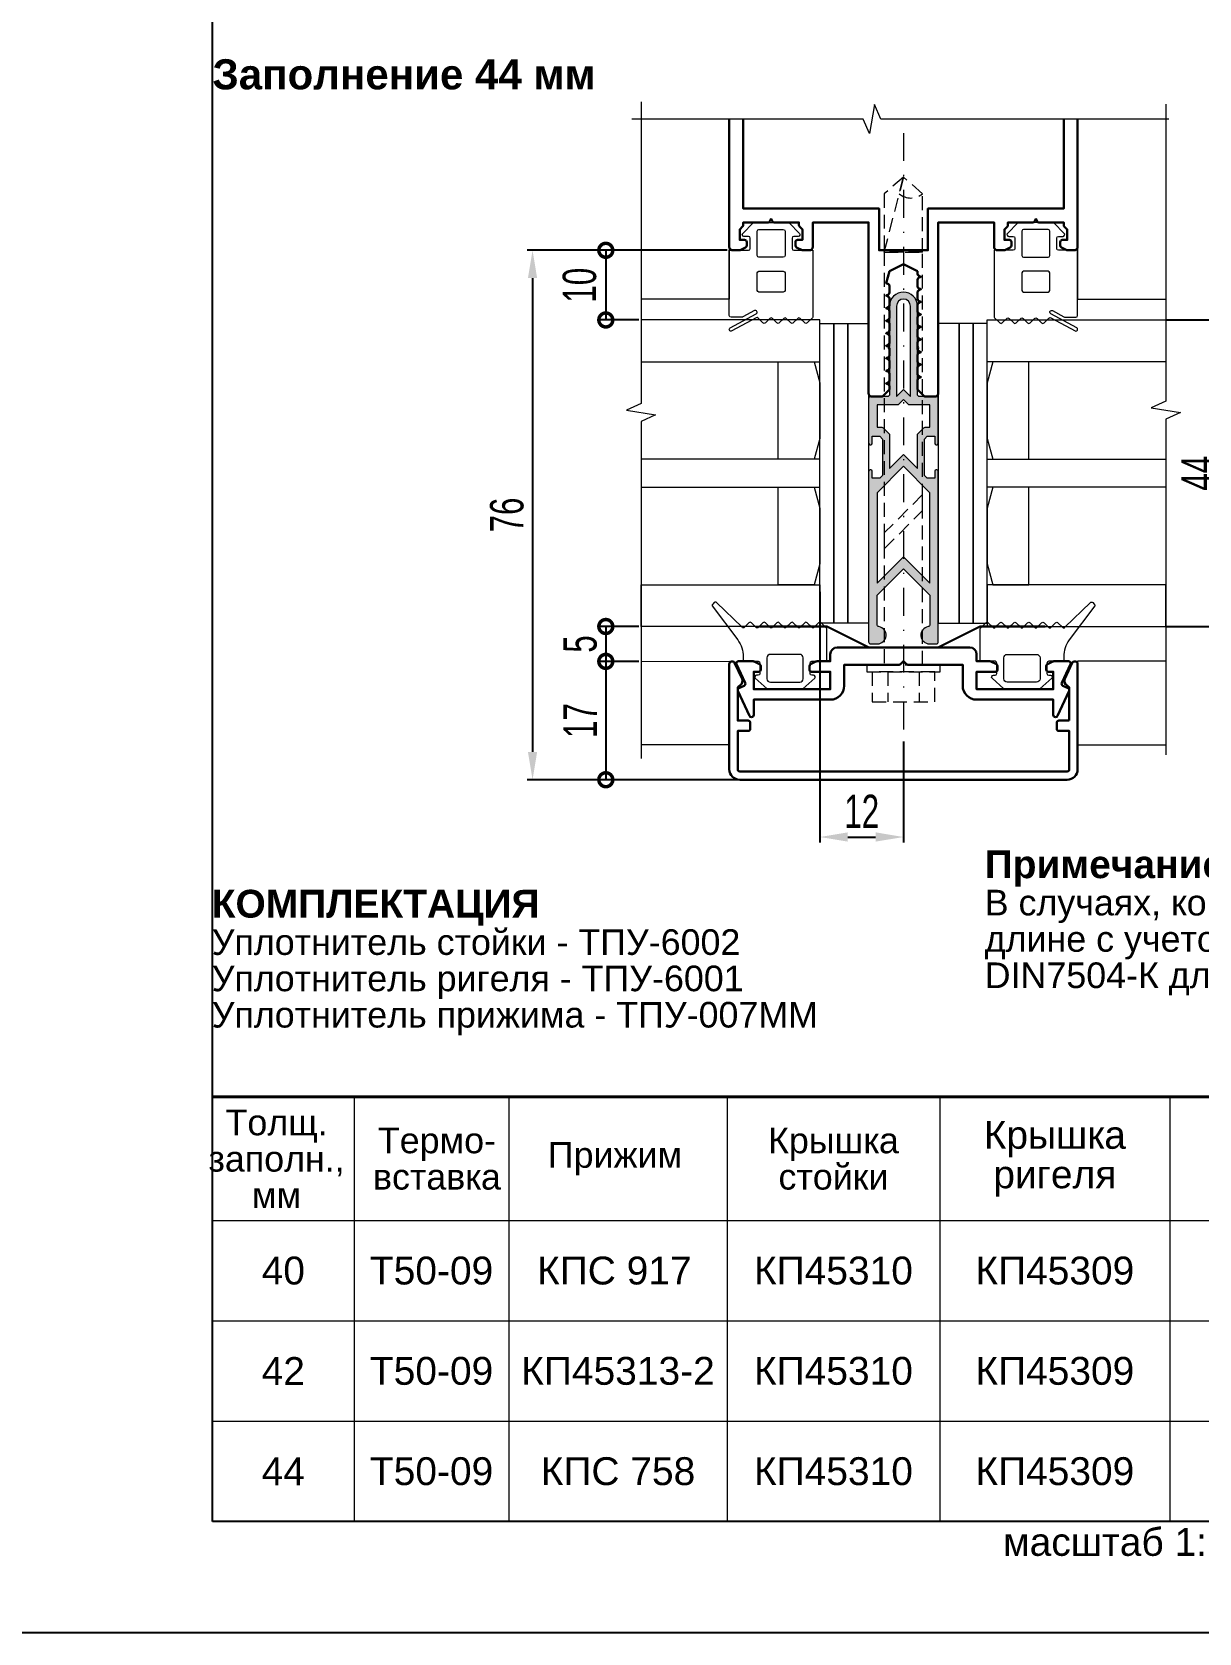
# Model space of a CAD drawing. Extents: x -37 to 8820, y -336 to 478.
# Drawn here: x 1263.8 to 1368.5, y 0 to 143.6 of the extents above; entities that cross this region are included whole.
import ezdxf

# ---------------------------------------------------------------- set-up
doc = ezdxf.new("R2010")
doc.units = 0
doc.header["$LTSCALE"] = 5
doc.linetypes.add('DASHDOT', pattern=[1, 0.5, -0.25, 0, -0.25])
doc.linetypes.add('HIDDEN', pattern=[0.375, 0.25, -0.125])
doc.layers.get('0').update_dxf_attribs({"linetype": 'CONTINUOUS', "lineweight": 30})
doc.layers.get('DEFPOINTS').update_dxf_attribs({"linetype": 'CONTINUOUS'})
for name, color, linetype, lineweight in [('1', 6, 'DASHDOT', 13), ('2', 3, 'HIDDEN', 13), ('Dimentions', 5, 'CONTINUOUS', 15), ('Glass', 5, 'CONTINUOUS', 20), ('Герлен', 7, 'CONTINUOUS', 60), ('Зигзаг', 1, 'CONTINUOUS', 15), ('Конструкции', 252, 'CONTINUOUS', 20), ('Подкладки', 1, 'CONTINUOUS', 20), ('Рамки', 1, 'CONTINUOUS', 15), ('Текстовый', 7, 'CONTINUOUS', 9), ('Уплотнители', 1, 'CONTINUOUS', 20), ('Штриховка', 1, 'CONTINUOUS', 5)]:
    doc.layers.add(name, color=color, linetype=linetype, lineweight=lineweight)
doc.layers.add('Скрытые', color=14, linetype='CONTINUOUS', plot=False)
doc.styles.add('3', font='RUSS.SHX', dxfattribs={"width": 0.7, "height": 3})
doc.styles.add('Каталожный', font='arial.ttf', dxfattribs={"height": 2.5})
doc.dimstyles.new('MX1_6', dxfattribs={"dimtxt": 3, "dimasz": 2.5, "dimexe": 0.5, "dimexo": 0, "dimgap": 0.8, "dimtad": 1, "dimlfac": 1.6, "dimdsep": 46, "dimtxsty": '3', "dimcen": 0, "dimclrd": 256, "dimclre": 256, "dimclrt": 256, "dimaunit": 1, "dimadec": 0, "dimazin": 0, "dimtfac": 1, "dimtmove": 0, "dimatfit": 1, "dimfxl": 1, "dimtvp": 1, "dimtolj": 1, "dimtzin": 0, "dimarcsym": 0})

# ---------------------------------------------------------------- blocks, each defined once
blk = doc.blocks.new('*D714')
at = {"layer": 'DEFPOINTS', "color": 0, "linetype": 'Continuous', "transparency": 16777216}
for p in [(1365.54, 117.8), (1365.54, 90.3), (1370.71, 90.3)]:
    blk.add_point(p, dxfattribs=at)
at = {"layer": 'Dimentions', "linetype": 'Continuous', "lineweight": -2, "transparency": 16777216}
for p, q in [((1365.54, 117.8), (1371.21, 117.8)), ((1370.71, 115.3), (1370.71, 92.8)), ((1365.54, 90.3), (1371.21, 90.3))]:
    blk.add_line(p, q, dxfattribs=at)
at = {"layer": 'Dimentions', "linetype": 'Continuous', "transparency": 16777216}
for points in [[(1370.3, 115.3), (1371.13, 115.3), (1370.71, 117.8)], [(1370.3, 92.8), (1371.13, 92.8), (1370.71, 90.3)]]:
    blk.add_solid(points, dxfattribs=at)
at = {"layer": 'Dimentions', "linetype": 'Continuous', "transparency": 16777216, "insert": (1368.41, 104.05), "char_height": 3, "attachment_point": 5, "rotation": 90, "style": '3'}
blk.add_mtext('\\A1;44', dxfattribs=at)
blk = doc.blocks.new('_DotSmall')
at = {"color": 0, "linetype": 'ByBlock', "const_width": 0.5}
blk.add_lwpolyline([(-0.0625, 0, 1), (0.0625, 0, 1)], format="xyb", close=True, dxfattribs=at)
blk = doc.blocks.new('*D715')
at = {"layer": 'DEFPOINTS', "color": 0, "linetype": 'Continuous', "transparency": 16777216}
for p in [(1318.26, 90.3), (1315.29, 87.17), (1318.26, 87.17)]:
    blk.add_point(p, dxfattribs=at)
at = {"layer": 'Dimentions', "linetype": 'Continuous', "lineweight": -2, "transparency": 16777216}
for p, q in [((1318.26, 90.3), (1314.79, 90.3)), ((1315.29, 90.3), (1315.29, 87.17)), ((1318.26, 87.17), (1314.79, 87.17))]:
    blk.add_line(p, q, dxfattribs=at)
at = {"layer": 'Dimentions', "linetype": 'Continuous', "lineweight": -2, "transparency": 16777216, "xscale": 2.5, "yscale": 2.5, "zscale": 2.5}
for p, rotation in [((1315.29, 90.3), 90), ((1315.29, 87.17), 270)]:
    blk.add_blockref('_DotSmall', p, dxfattribs=dict(at, rotation=rotation))
at = {"layer": 'Dimentions', "linetype": 'Continuous', "transparency": 16777216, "insert": (1312.99, 88.73), "char_height": 3, "attachment_point": 5, "rotation": 90, "style": '3'}
blk.add_mtext('\\A1;5', dxfattribs=at)
blk = doc.blocks.new('*D716')
at = {"layer": 'DEFPOINTS', "color": 0, "linetype": 'Continuous', "transparency": 16777216}
for p in [(1318.26, 87.17), (1315.29, 76.55), (1328.25, 76.55)]:
    blk.add_point(p, dxfattribs=at)
at = {"layer": 'Dimentions', "linetype": 'Continuous', "lineweight": -2, "transparency": 16777216}
for p, q in [((1318.26, 87.17), (1314.79, 87.17)), ((1315.29, 87.17), (1315.29, 76.55)), ((1328.25, 76.55), (1314.79, 76.55))]:
    blk.add_line(p, q, dxfattribs=at)
at = {"layer": 'Dimentions', "linetype": 'Continuous', "lineweight": -2, "transparency": 16777216, "xscale": 2.5, "yscale": 2.5, "zscale": 2.5}
for p, rotation in [((1315.29, 87.17), 90), ((1315.29, 76.55), 270)]:
    blk.add_blockref('_DotSmall', p, dxfattribs=dict(at, rotation=rotation))
at = {"layer": 'Dimentions', "linetype": 'Continuous', "transparency": 16777216, "insert": (1312.99, 81.86), "char_height": 3, "attachment_point": 5, "rotation": 90, "style": '3'}
blk.add_mtext('\\A1;17', dxfattribs=at)
blk = doc.blocks.new('*D717')
at = {"layer": 'DEFPOINTS', "color": 0, "linetype": 'Continuous', "transparency": 16777216}
for p in [(1326.18, 124.05), (1315.29, 117.8), (1318.26, 117.8)]:
    blk.add_point(p, dxfattribs=at)
at = {"layer": 'Dimentions', "linetype": 'Continuous', "lineweight": -2, "transparency": 16777216}
for p, q in [((1326.18, 124.05), (1314.79, 124.05)), ((1315.29, 124.05), (1315.29, 117.8)), ((1318.26, 117.8), (1314.79, 117.8))]:
    blk.add_line(p, q, dxfattribs=at)
at = {"layer": 'Dimentions', "linetype": 'Continuous', "lineweight": -2, "transparency": 16777216, "xscale": 2.5, "yscale": 2.5, "zscale": 2.5}
for p, rotation in [((1315.29, 124.05), 90), ((1315.29, 117.8), 270)]:
    blk.add_blockref('_DotSmall', p, dxfattribs=dict(at, rotation=rotation))
at = {"layer": 'Dimentions', "linetype": 'Continuous', "transparency": 16777216, "insert": (1312.94, 120.92), "char_height": 3, "attachment_point": 5, "rotation": 90, "style": '3'}
blk.add_mtext('\\A1;10', dxfattribs=at)
blk = doc.blocks.new('*D718')
at = {"layer": 'DEFPOINTS', "color": 0, "linetype": 'Continuous', "transparency": 16777216}
for p in [(1318.45, 124.05), (1308.72, 76.55), (1320.44, 76.55)]:
    blk.add_point(p, dxfattribs=at)
at = {"layer": 'Dimentions', "linetype": 'Continuous', "lineweight": -2, "transparency": 16777216}
for p, q in [((1318.45, 124.05), (1308.22, 124.05)), ((1308.72, 121.55), (1308.72, 79.05)), ((1320.44, 76.55), (1308.22, 76.55))]:
    blk.add_line(p, q, dxfattribs=at)
at = {"layer": 'Dimentions', "linetype": 'Continuous', "transparency": 16777216}
for points in [[(1308.3, 121.55), (1309.13, 121.55), (1308.72, 124.05)], [(1308.3, 79.05), (1309.13, 79.05), (1308.72, 76.55)]]:
    blk.add_solid(points, dxfattribs=at)
at = {"layer": 'Dimentions', "linetype": 'Continuous', "transparency": 16777216, "insert": (1306.42, 100.3), "char_height": 3, "attachment_point": 5, "rotation": 90, "style": '3'}
blk.add_mtext('\\A1;76', dxfattribs=at)
blk = doc.blocks.new('*D726')
at = {"layer": 'DEFPOINTS', "color": 0, "linetype": 'Continuous', "transparency": 16777216}
for p in [(1334.5, 93.42), (1342, 79.99), (1342, 71.41)]:
    blk.add_point(p, dxfattribs=at)
at = {"layer": 'Dimentions', "linetype": 'Continuous', "lineweight": -2, "transparency": 16777216}
for p, q in [((1334.5, 93.42), (1334.5, 70.91)), ((1342, 79.99), (1342, 70.91)), ((1337, 71.41), (1339.5, 71.41))]:
    blk.add_line(p, q, dxfattribs=at)
at = {"layer": 'Dimentions', "linetype": 'Continuous', "transparency": 16777216}
for points in [[(1337, 71.83), (1337, 71), (1334.5, 71.41)], [(1339.5, 71.83), (1339.5, 71), (1342, 71.41)]]:
    blk.add_solid(points, dxfattribs=at)
at = {"layer": 'Dimentions', "linetype": 'Continuous', "transparency": 16777216, "insert": (1338.25, 73.71), "char_height": 3, "attachment_point": 5, "style": '3'}
blk.add_mtext('\\A1;12', dxfattribs=at)

msp = doc.modelspace()

# ---------------------------------------------------------------- hatches: boundary and pattern name
at = {"layer": 'Штриховка'}
h = msp.add_hatch(color=256, dxfattribs=at)
edge = h.paths.add_edge_path(flags=16)
edge.add_line((1341.9958, 111.5485), (1342.6208, 110.9235))
edge.add_line((1342.6208, 110.9235), (1342.6208, 119.0485))
edge.add_arc((1341.9958, 119.0485), 0.625, 0, 180)
edge.add_line((1341.3708, 119.0485), (1341.3708, 110.9235))
edge.add_line((1341.3708, 110.9235), (1341.9958, 111.5485))
edge = h.paths.add_edge_path(flags=16)
edge.add_line((1339.6208, 110.1735), (1339.6208, 108.1735))
edge.add_line((1339.6208, 108.1735), (1340.045, 108.1735))
edge.add_arc((1340.045, 107.986), 0.1875, 45, 90, ccw=False)
edge.add_line((1340.1776, 108.1186), (1340.6909, 107.6053))
edge.add_arc((1340.5583, 107.4727), 0.1875, 0, 45, ccw=False)
edge.add_line((1340.7458, 107.4727), (1340.7458, 104.4823))
edge.add_line((1340.7458, 104.4823), (1341.9958, 105.7323))
edge.add_line((1341.9958, 105.7323), (1343.2458, 104.4823))
edge.add_line((1343.2458, 104.4823), (1343.2458, 107.4727))
edge.add_arc((1343.4333, 107.4727), 0.1875, 135, 180, ccw=False)
edge.add_line((1343.3007, 107.6053), (1343.8141, 108.1186))
edge.add_arc((1343.9466, 107.986), 0.1875, 90, 135, ccw=False)
edge.add_line((1343.9466, 108.1735), (1344.3708, 108.1735))
edge.add_line((1344.3708, 108.1735), (1344.3708, 110.1735))
edge.add_line((1344.3708, 110.1735), (1342.4869, 110.1735))
edge.add_line((1342.4869, 110.1735), (1341.9958, 110.6646))
edge.add_line((1341.9958, 110.6646), (1341.5047, 110.1735))
edge.add_line((1341.5047, 110.1735), (1339.6208, 110.1735))
edge = h.paths.add_edge_path()
edge.add_arc((1338.9958, 106.736), 0.125, 180, 270)
edge.add_line((1338.9958, 106.611), (1339.0583, 106.611))
edge.add_arc((1339.0583, 106.736), 0.125, 270, 360)
edge.add_line((1339.1833, 106.736), (1339.1833, 107.361))
edge.add_line((1339.1833, 107.361), (1339.8745, 107.361))
edge.add_line((1339.8745, 107.361), (1340.1208, 107.1147))
edge.add_line((1340.1208, 107.1147), (1340.1208, 103.8573))
edge.add_line((1340.1208, 103.8573), (1339.8745, 103.611))
edge.add_line((1339.8745, 103.611), (1339.1833, 103.611))
edge.add_line((1339.1833, 103.611), (1339.1833, 104.236))
edge.add_arc((1339.0583, 104.236), 0.125, 360, 450)
edge.add_line((1339.0583, 104.361), (1338.9958, 104.361))
edge.add_arc((1338.9958, 104.236), 0.125, 90, 180)
edge.add_line((1338.8708, 104.236), (1338.8708, 88.9235))
edge.add_arc((1339.0583, 88.9235), 0.1875, 180, 270)
edge.add_line((1339.0583, 88.736), (1339.6521, 88.736))
edge.add_arc((1339.6521, 89.5173), 0.7812, 270, 440.718201)
edge.add_arc((1339.8083, 90.4733), 0.1875, 180, 260.718201, ccw=False)
edge.add_line((1339.6208, 90.4733), (1339.6208, 93.111))
edge.add_line((1339.6208, 93.111), (1341.9958, 95.486))
edge.add_line((1341.9958, 95.486), (1344.3708, 93.111))
edge.add_line((1344.3708, 93.111), (1344.3708, 90.4733))
edge.add_arc((1344.1833, 90.4733), 0.1875, -80.718201, 0, ccw=False)
edge.add_arc((1344.3396, 89.5173), 0.7812, 99.281799, 270)
edge.add_line((1344.3396, 88.736), (1344.9333, 88.736))
edge.add_arc((1344.9333, 88.9235), 0.1875, 270, 360)
edge.add_line((1345.1208, 88.9235), (1345.1208, 104.236))
edge.add_arc((1344.9958, 104.236), 0.125, 360, 450)
edge.add_line((1344.9958, 104.361), (1344.9333, 104.361))
edge.add_arc((1344.9333, 104.236), 0.125, 90, 180)
edge.add_line((1344.8083, 104.236), (1344.8083, 103.611))
edge.add_line((1344.8083, 103.611), (1344.1171, 103.611))
edge.add_line((1344.1171, 103.611), (1343.8708, 103.8573))
edge.add_line((1343.8708, 103.8573), (1343.8708, 107.1147))
edge.add_line((1343.8708, 107.1147), (1344.1171, 107.361))
edge.add_line((1344.1171, 107.361), (1344.8083, 107.361))
edge.add_line((1344.8083, 107.361), (1344.8083, 106.736))
edge.add_arc((1344.9333, 106.736), 0.125, 180, 270)
edge.add_line((1344.9333, 106.611), (1344.9958, 106.611))
edge.add_arc((1344.9958, 106.736), 0.125, 270, 360)
edge.add_line((1345.1208, 106.736), (1345.1208, 110.736))
edge.add_arc((1344.9333, 110.736), 0.1875, 360, 450)
edge.add_line((1344.9333, 110.9235), (1343.4333, 110.9235))
edge.add_arc((1343.4333, 111.111), 0.1875, 180, 270, ccw=False)
edge.add_line((1343.2458, 111.111), (1343.2458, 115.1735))
edge.add_arc((1343.2458, 115.2985), 0.125, 270, 450)
edge.add_line((1343.2458, 115.4235), (1343.2458, 119.0485))
edge.add_arc((1341.9958, 119.0485), 1.25, 0, 180)
edge.add_line((1340.7458, 119.0485), (1340.7458, 115.4235))
edge.add_arc((1340.7458, 115.2985), 0.125, 90, 270)
edge.add_line((1340.7458, 115.1735), (1340.7458, 111.111))
edge.add_arc((1340.5583, 111.111), 0.1875, -90, 0, ccw=False)
edge.add_line((1340.5583, 110.9235), (1339.0583, 110.9235))
edge.add_arc((1339.0583, 110.736), 0.1875, 90, 180)
edge.add_line((1338.8708, 110.736), (1338.8708, 106.736))
h.paths.add_polyline_path([(1339.6208, 94.1717), (1341.9958, 96.5467), (1344.3708, 94.1717), (1344.3708, 102.2967), (1341.9958, 104.6717), (1339.6208, 102.2967)], flags=16)

# ---------------------------------------------------------------- linework, layer by layer
msp.add_lwpolyline([(1326.3708, 135.8124), (1326.3708, 124.361, 0.41421356), (1326.6833, 124.0485), (1327.2641, 124.0485, 0.11643382), (1327.3479, 124.0683), (1327.8297, 124.3092, 0.28407904), (1327.9333, 124.4769), (1327.9333, 124.7985, 0.41421356), (1327.7458, 124.986), (1327.3083, 124.986), (1327.3083, 125.9235), (1327.5659, 126.1811, 0.19891237), (1327.6208, 126.3137), (1327.6208, 126.5485), (1329.8487, 126.5485, 0.28407904), (1330.0164, 126.6522), (1330.1208, 126.861), (1330.2252, 126.6522, 0.28407904), (1330.3929, 126.5485), (1332.6208, 126.5485), (1332.6208, 126.3137, 0.19891237), (1332.6757, 126.1811), (1332.9333, 125.9235), (1332.9333, 124.986), (1332.4958, 124.986, 0.41421356), (1332.3083, 124.7985), (1332.3083, 124.4769, 0.28407904), (1332.412, 124.3092), (1332.8937, 124.0683, 0.11643382), (1332.9776, 124.0485), (1333.5583, 124.0485, 0.41421356), (1333.8708, 124.361), (1333.8708, 126.5485), (1338.8708, 126.5485), (1338.8708, 111.236, 0.41421356), (1339.1833, 110.9235), (1340.0431, 110.9235, 0.19891237), (1340.1757, 110.9784), (1340.6909, 111.4936, 0.19891237), (1340.7458, 111.6262), (1340.7458, 111.8389, 0.28407904), (1340.6422, 112.0066), (1340.4333, 112.111), (1340.6422, 112.2155, 0.28407904), (1340.7458, 112.3832), (1340.7458, 112.9639, 0.28407904), (1340.6422, 113.1316), (1340.4333, 113.236), (1340.6422, 113.3405, 0.28407904), (1340.7458, 113.5082), (1340.7458, 114.0889, 0.28407904), (1340.6422, 114.2566), (1340.4333, 114.361), (1340.6422, 114.4655, 0.28407904), (1340.7458, 114.6332), (1340.7458, 115.2139, 0.28407904), (1340.6422, 115.3816), (1340.4333, 115.486), (1340.6422, 115.5905, 0.28407904), (1340.7458, 115.7582), (1340.7458, 116.3389, 0.28407904), (1340.6422, 116.5066), (1340.4333, 116.611), (1340.6422, 116.7155, 0.28407904), (1340.7458, 116.8832), (1340.7458, 117.4639, 0.28407904), (1340.6422, 117.6316), (1340.4333, 117.736), (1340.6422, 117.8405, 0.28407904), (1340.7458, 118.0082), (1340.7458, 118.5889, 0.28407904), (1340.6422, 118.7566), (1340.4333, 118.861), (1340.6422, 118.9655, 0.28407904), (1340.7458, 119.1332), (1340.7458, 119.7139, 0.28407904), (1340.6422, 119.8816), (1340.4333, 119.986), (1340.6422, 120.0905, 0.28407904), (1340.7458, 120.2582), (1340.7458, 120.8389, 0.28407904), (1340.6422, 121.0066), (1340.4333, 121.111), (1340.7458, 122.1735), (1341.9958, 122.7985), (1343.2458, 122.1735), (1343.2458, 121.9457, 0.28407904), (1343.3495, 121.778), (1343.5583, 121.6735), (1343.3495, 121.5691, 0.28407904), (1343.2458, 121.4014), (1343.2458, 120.8207, 0.28407904), (1343.3495, 120.653), (1343.5583, 120.5485), (1343.3495, 120.4441, 0.28407904), (1343.2458, 120.2764), (1343.2458, 119.6957, 0.28407904), (1343.3495, 119.528), (1343.5583, 119.4235), (1343.3495, 119.3191, 0.28407904), (1343.2458, 119.1514), (1343.2458, 118.5707, 0.28407904), (1343.3495, 118.403), (1343.5583, 118.2985), (1343.3495, 118.1941, 0.28407904), (1343.2458, 118.0264), (1343.2458, 117.4457, 0.28407904), (1343.3495, 117.278), (1343.5583, 117.1735), (1343.3495, 117.0691, 0.28407904), (1343.2458, 116.9014), (1343.2458, 116.3207, 0.28407904), (1343.3495, 116.153), (1343.5583, 116.0485), (1343.3495, 115.9441, 0.28407904), (1343.2458, 115.7764), (1343.2458, 115.1957, 0.28407904), (1343.3495, 115.028), (1343.5583, 114.9235), (1343.3495, 114.8191, 0.28407904), (1343.2458, 114.6514), (1343.2458, 114.0707, 0.28407904), (1343.3495, 113.903), (1343.5583, 113.7985), (1343.3495, 113.6941, 0.28407904), (1343.2458, 113.5264), (1343.2458, 112.9457, 0.28407904), (1343.3495, 112.778), (1343.5583, 112.6735), (1343.3495, 112.5691, 0.28407904), (1343.2458, 112.4014), (1343.2458, 111.6262, 0.19891237), (1343.3007, 111.4936), (1343.8159, 110.9784, 0.19891237), (1343.9485, 110.9235), (1344.8083, 110.9235, 0.41421356), (1345.1208, 111.236), (1345.1208, 126.5485), (1350.1208, 126.5485), (1350.1208, 124.361, 0.41421356), (1350.4333, 124.0485), (1351.0141, 124.0485, 0.11643382), (1351.0979, 124.0683), (1351.5797, 124.3092, 0.28407904), (1351.6833, 124.4769), (1351.6833, 124.7985, 0.41421356), (1351.4958, 124.986), (1351.0583, 124.986), (1351.0583, 125.9235), (1351.3159, 126.1811, 0.19891237), (1351.3708, 126.3137), (1351.3708, 126.5485), (1353.5987, 126.5485, 0.28407904), (1353.7664, 126.6522), (1353.8708, 126.861), (1353.9752, 126.6522, 0.28407904), (1354.1429, 126.5485), (1356.3708, 126.5485), (1356.3708, 126.3137, 0.19891237), (1356.4257, 126.1811), (1356.6833, 125.9235), (1356.6833, 124.986), (1356.2458, 124.986, 0.41421356), (1356.0583, 124.7985), (1356.0583, 124.4769, 0.28407904), (1356.162, 124.3092), (1356.6437, 124.0683, 0.11643382), (1356.7276, 124.0485), (1357.3083, 124.0485, 0.41421356), (1357.6208, 124.361), (1357.6208, 135.8124)], format="xyb")
msp.add_lwpolyline([(1327.6208, 135.8124), (1327.6208, 127.7985), (1339.8083, 127.7985), (1339.8083, 124.0485), (1344.1833, 124.0485), (1344.1833, 127.7985), (1356.3708, 127.7985), (1356.3708, 135.8124)])
for points in [[(1327.1384, 84.5196, -0.41421356), (1327.2291, 84.7688), (1327.7009, 84.9888, 0.41421356), (1327.7916, 85.2379), (1327.0134, 86.9068, -0.54861879), (1327.1833, 87.1735), (1328.5141, 87.1735, -0.11643382), (1328.5979, 87.1537), (1329.0797, 86.9129, -0.28407904), (1329.1833, 86.7451), (1329.1833, 86.4235, -0.41421356), (1328.9958, 86.236), (1328.5583, 86.236), (1328.5583, 84.6735), (1335.4333, 84.6735), (1335.4333, 86.236), (1333.7458, 86.236, -0.41421356), (1333.5583, 86.4235), (1333.5583, 86.7451, -0.28407904), (1333.662, 86.9129), (1334.1437, 87.1537, -0.11643382), (1334.2276, 87.1735), (1335.4333, 87.1735), (1335.4333, 87.7985, -0.41421356), (1336.0583, 88.4235), (1347.9333, 88.4235, -0.41421356), (1348.5583, 87.7985), (1348.5583, 87.1735), (1349.7641, 87.1735, -0.11643382), (1349.8479, 87.1537), (1350.3297, 86.9129, -0.28407904), (1350.4333, 86.7451), (1350.4333, 86.4235, -0.41421356), (1350.2458, 86.236), (1348.5583, 86.236), (1348.5583, 84.6735), (1355.4333, 84.6735), (1355.4333, 86.236), (1354.9958, 86.236, -0.41421356), (1354.8083, 86.4235), (1354.8083, 86.7451, -0.28407904), (1354.912, 86.9129), (1355.3937, 87.1537, -0.11643382), (1355.4776, 87.1735), (1356.8083, 87.1735, -0.54861879), (1356.9782, 86.9068), (1356.2001, 85.2379, 0.41421356), (1356.2907, 84.9888), (1356.7626, 84.7688, -0.41421356), (1356.8532, 84.5196), (1355.8097, 82.2818, -0.29147342), (1355.6398, 82.1735), (1355.6208, 82.1735, -0.41421356), (1355.4333, 82.361), (1355.4333, 83.736), (1348.5583, 83.736, -0.41421356), (1347.3083, 84.986), (1347.3083, 86.861), (1342.386, 86.861, -0.19891237), (1342.2534, 86.9159), (1341.9958, 87.1735), (1341.7382, 86.9159, -0.19891237), (1341.6056, 86.861), (1336.6833, 86.861), (1336.6833, 84.986, -0.41421356), (1335.4333, 83.736), (1328.5583, 83.736), (1328.5583, 82.361, -0.41421356), (1328.3708, 82.1735), (1328.3518, 82.1735, -0.29147342), (1328.1819, 82.2818)], [(1356.8708, 81.861), (1356.8708, 84.6868, 0.27973928), (1356.6689, 85.0195, -0.40155944), (1356.4743, 85.5925), (1357.1442, 87.0292, -0.80258485), (1357.6208, 86.9235), (1357.6208, 77.486, -0.41421356), (1356.6833, 76.5485), (1327.3083, 76.5485, -0.41421356), (1326.3708, 77.486), (1326.3708, 86.9235, -0.80258485), (1326.8474, 87.0292), (1327.5173, 85.5925, -0.40155944), (1327.3227, 85.0195, 0.27973928), (1327.1208, 84.6868), (1327.1208, 81.861), (1328.0583, 81.861, -0.41421356), (1328.2458, 81.6735), (1328.2458, 81.111, -0.41421356), (1328.0583, 80.9235), (1327.1208, 80.9235), (1327.1208, 77.486, 0.41421356), (1327.3083, 77.2985), (1356.6833, 77.2985, 0.41421356), (1356.8708, 77.486), (1356.8708, 80.9235), (1355.9333, 80.9235, -0.41421356), (1355.7458, 81.111), (1355.7458, 81.6735, -0.41421356), (1355.9333, 81.861)]]:
    msp.add_lwpolyline(points, format="xyb", close=True)
at = {"layer": '1'}
msp.add_line((1341.9958, 134.5624), (1341.9958, 77.7985), dxfattribs=at)
at = {"layer": '2'}
for p, q in [((1340.5896, 86.236), (1340.5896, 83.5485)), ((1343.4021, 86.236), (1343.4021, 83.5485))]:
    msp.add_line(p, q, dxfattribs=at)
msp.add_lwpolyline([(1343.7106, 123.8949), (1343.7106, 129.1199), (1341.9938, 130.6127), (1340.2771, 129.1199), (1340.2771, 123.8949), (1343.7106, 123.8949)], dxfattribs=at)
msp.add_lwpolyline([(1340.2771, 123.8949), (1341.9938, 130.6127), (1341.6123, 129.1199, 0.36330791), (1343.7106, 129.1199)], format="xyb", dxfattribs=at)
for points in [[(1343.7146, 86.861), (1343.7106, 123.8949), (1341.9958, 123.8949), (1340.2771, 123.8949), (1340.2771, 86.861)], [(1340.2771, 97.2689), (1343.7146, 100.7064), (1343.7146, 102.1387), (1340.2771, 98.7012)], [(1345.2771, 86.236), (1345.2771, 86.861), (1338.7146, 86.861), (1338.7146, 86.236)], [(1344.8083, 86.236), (1339.1833, 86.236), (1339.1833, 83.5485), (1344.8083, 83.5485)]]:
    msp.add_lwpolyline(points, close=True, dxfattribs=at)
at = {"layer": 'Glass'}
for points in [[(1318.4507, 114.0485), (1334.4958, 114.0485), (1334.4958, 117.7985), (1318.4507, 117.7985)], [(1365.5409, 114.0485), (1349.4958, 114.0485), (1349.4958, 117.7985), (1365.5409, 117.7985)], [(1333.9934, 105.2985), (1330.7458, 105.2985), (1330.7458, 114.0485), (1333.9934, 114.0485), (1334.4958, 112.1735), (1334.4958, 107.1735)], [(1349.9982, 105.2985), (1353.2458, 105.2985), (1353.2458, 114.0485), (1349.9982, 114.0485), (1349.4958, 112.1735), (1349.4958, 107.1735)], [(1318.4507, 102.7985), (1334.4958, 102.7985), (1334.4958, 105.2985), (1318.4507, 105.2985)], [(1365.5409, 102.7985), (1349.4958, 102.7985), (1349.4958, 105.2985), (1365.5409, 105.2985)], [(1333.9934, 94.0485), (1330.7458, 94.0485), (1330.7458, 102.7985), (1333.9934, 102.7985), (1334.4958, 100.9235), (1334.4958, 95.9235)], [(1349.9982, 94.0485), (1353.2458, 94.0485), (1353.2458, 102.7985), (1349.9982, 102.7985), (1349.4958, 100.9235), (1349.4958, 95.9235)], [(1318.4507, 94.0485), (1334.4958, 94.0485), (1334.4958, 90.2985), (1318.4507, 90.2985)], [(1365.5409, 94.0485), (1349.4958, 94.0485), (1349.4958, 90.2985), (1365.5409, 90.2985)]]:
    msp.add_lwpolyline(points, close=True, dxfattribs=at)
at = {"layer": 'Герлен', "lineweight": 40}
msp.add_line((1280, 48.0868), (1445, 48.0868), dxfattribs=at)
at = {"layer": 'Герлен', "ltscale": 2, "const_width": 0.1875}
msp.add_lwpolyline([(1354.7372, 90.2985), (1348.8708, 90.2985), (1345.1208, 88.4235), (1338.8708, 88.4235), (1335.1208, 90.2985), (1329.0583, 90.2985)], dxfattribs=at)
at = {"layer": 'Зигзаг'}
for points in [[(1318.4507, 137.3728), (1318.4507, 110.296), (1317.1328, 109.7152), (1319.7455, 109.2795), (1318.4507, 108.697), (1318.4507, 78.4598)], [(1365.8091, 135.8124), (1339.9714, 135.8124), (1339.3905, 137.1303), (1338.9549, 134.5176), (1338.3724, 135.8124), (1317.6168, 135.8124)], [(1365.5409, 137.1657), (1365.5409, 110.5031), (1364.223, 109.9222), (1366.8357, 109.4866), (1365.5409, 108.9041), (1365.5409, 78.7763)]]:
    msp.add_lwpolyline(points, dxfattribs=at)
at = {"layer": 'Конструкции'}
for points in [[(1326.3708, 135.8124), (1326.3708, 119.6735), (1318.4507, 119.6707)], [(1357.6208, 135.8124), (1357.6208, 119.6735), (1365.5409, 119.6735)], [(1318.4507, 87.1707), (1326.3708, 87.1735), (1326.3708, 79.6735), (1318.4507, 79.6707)], [(1365.5409, 87.1735), (1357.6208, 87.1735), (1357.6208, 79.6735), (1365.5409, 79.6735)]]:
    msp.add_lwpolyline(points, dxfattribs=at)
at = {"layer": 'Подкладки'}
for points in [[(1334.4958, 117.486), (1335.7458, 117.486), (1335.7458, 90.611), (1334.4958, 90.611)], [(1335.7458, 117.486), (1336.9958, 117.486), (1336.9958, 90.611), (1335.7458, 90.611)], [(1336.9958, 117.486), (1338.8708, 117.486), (1338.8708, 90.611), (1336.9958, 90.611)], [(1346.9958, 117.486), (1345.1208, 117.486), (1345.1208, 90.611), (1346.9958, 90.611)], [(1348.2458, 117.486), (1346.9958, 117.486), (1346.9958, 90.611), (1348.2458, 90.611)], [(1349.4958, 117.486), (1348.2458, 117.486), (1348.2458, 90.611), (1349.4958, 90.611)]]:
    msp.add_lwpolyline(points, close=True, dxfattribs=at)
at = {"layer": 'Рамки'}
for p, q in [((1292.7124, 48.0868), (1292.7124, 10)), ((1306.604, 48.0868), (1306.604, 10)), ((1326.1643, 48.0868), (1326.1643, 10)), ((1345.2614, 48.0868), (1345.2614, 10)), ((1365.8864, 48.0868), (1365.8864, 10)), ((1280, 37), (1445, 37)), ((1280, 28), (1445, 28)), ((1280, 19), (1445, 19)), ((1280, 10), (1445, 10))]:
    msp.add_line(p, q, dxfattribs=at)
at = {"layer": 'Скрытые', "linetype": 'Continuous'}
for points in [[(1260, 297), (1470, 297), (1470, 0), (1260, 0)], [(1280, 10), (1280, 287), (1445, 287), (1445, 10)]]:
    msp.add_lwpolyline(points, close=True, dxfattribs=at)
at = {"layer": 'Уплотнители'}
for points in [[(1328.6401, 118.6344), (1327.595, 118.0674, -0.12491271), (1327.5205, 118.0485), (1326.5271, 118.0485, -0.41421356), (1326.3708, 118.2048), (1326.3708, 124.0485), (1328.0896, 124.0485, 0.41421356), (1328.2458, 124.2048), (1328.2458, 125.1423, 0.41421356), (1328.0896, 125.2985), (1327.6833, 125.2985, -0.66858666), (1327.573, 125.5654), (1328.5126, 126.5029, -0.19861919), (1328.6229, 126.5485), (1331.6187, 126.5485, -0.19861919), (1331.7291, 126.5029), (1332.6687, 125.5654, -0.66858666), (1332.5583, 125.2985), (1332.1521, 125.2985, 0.41421356), (1331.9958, 125.1423), (1331.9958, 124.2048, 0.41421356), (1332.1521, 124.0485), (1333.8708, 124.0485), (1333.8708, 118.1132, -0.19891237), (1333.825, 118.0028), (1333.3563, 117.534, -0.41421356), (1333.1353, 117.534), (1332.7313, 117.938, 0.41421356), (1332.5103, 117.938), (1332.1063, 117.534, -0.41421356), (1331.8853, 117.534), (1331.4813, 117.938, 0.41421356), (1331.2603, 117.938), (1330.8563, 117.534, -0.41421356), (1330.6353, 117.534), (1330.2313, 117.938, 0.41421356), (1330.0103, 117.938), (1329.6063, 117.534, -0.41421356), (1329.3853, 117.534), (1328.9533, 117.9661, 0.33207606), (1328.7683, 117.9929), (1326.6016, 116.8174, -1), (1326.4526, 117.0921), (1328.7891, 118.3597, 1)], [(1355.3516, 118.6344), (1356.3966, 118.0674, 0.12491271), (1356.4711, 118.0485), (1357.4646, 118.0485, 0.41421356), (1357.6208, 118.2048), (1357.6208, 124.0485), (1355.9021, 124.0485, -0.41421356), (1355.7458, 124.2048), (1355.7458, 125.1423, -0.41421356), (1355.9021, 125.2985), (1356.3083, 125.2985, 0.66858666), (1356.4187, 125.5654), (1355.4791, 126.5029, 0.19861919), (1355.3687, 126.5485), (1352.3729, 126.5485, 0.19861919), (1352.2626, 126.5029), (1351.323, 125.5654, 0.66858666), (1351.4333, 125.2985), (1351.8396, 125.2985, -0.41421356), (1351.9958, 125.1423), (1351.9958, 124.2048, -0.41421356), (1351.8396, 124.0485), (1350.1208, 124.0485), (1350.1208, 118.1132, 0.19891237), (1350.1666, 118.0028), (1350.6353, 117.534, 0.41421356), (1350.8563, 117.534), (1351.2603, 117.938, -0.41421356), (1351.4813, 117.938), (1351.8853, 117.534, 0.41421356), (1352.1063, 117.534), (1352.5103, 117.938, -0.41421356), (1352.7313, 117.938), (1353.1353, 117.534, 0.41421356), (1353.3563, 117.534), (1353.7603, 117.938, -0.41421356), (1353.9813, 117.938), (1354.3853, 117.534, 0.41421356), (1354.6063, 117.534), (1355.0383, 117.9661, -0.33207606), (1355.2233, 117.9929), (1357.3901, 116.8174, 1), (1357.5391, 117.0921), (1355.2026, 118.3597, -1)], [(1329.0271, 125.9235), (1331.2146, 125.9235, -0.41421356), (1331.3708, 125.7673), (1331.3708, 123.5798, -0.41421356), (1331.2146, 123.4235), (1329.0271, 123.4235, -0.41421356), (1328.8708, 123.5798), (1328.8708, 125.7673, -0.41421356)], [(1354.9646, 125.9235), (1352.7771, 125.9235, 0.41421356), (1352.6208, 125.7673), (1352.6208, 123.5798, 0.41421356), (1352.7771, 123.4235), (1354.9646, 123.4235, 0.41421356), (1355.1208, 123.5798), (1355.1208, 125.7673, 0.41421356)], [(1329.0271, 122.1735), (1331.2146, 122.1735, -0.41421356), (1331.3708, 122.0173), (1331.3708, 120.4548, -0.41421356), (1331.2146, 120.2985), (1329.0271, 120.2985, -0.41421356), (1328.8708, 120.4548), (1328.8708, 122.0173, -0.41421356)], [(1354.9646, 122.1735), (1352.7771, 122.1735, 0.41421356), (1352.6208, 122.0173), (1352.6208, 120.4548, 0.41421356), (1352.7771, 120.2985), (1354.9646, 120.2985, 0.41421356), (1355.1208, 120.4548), (1355.1208, 122.0173, 0.41421356)], [(1338.8708, 106.736, 0.41421356), (1338.9958, 106.611), (1339.0583, 106.611, 0.41421356), (1339.1833, 106.736), (1339.1833, 107.361), (1339.8745, 107.361), (1340.1208, 107.1147), (1340.1208, 103.8573), (1339.8745, 103.611), (1339.1833, 103.611), (1339.1833, 104.236, 0.41421356), (1339.0583, 104.361), (1338.9958, 104.361, 0.41421356), (1338.8708, 104.236), (1338.8708, 88.9235, 0.41421356), (1339.0583, 88.736), (1339.6521, 88.736, 0.92211283), (1339.7781, 90.2883, -0.36752318), (1339.6208, 90.4733), (1339.6208, 93.111), (1341.9958, 95.486), (1344.3708, 93.111), (1344.3708, 90.4733, -0.36752318), (1344.2136, 90.2883, 0.92211283), (1344.3396, 88.736), (1344.9333, 88.736, 0.41421356), (1345.1208, 88.9235), (1345.1208, 104.236, 0.41421356), (1344.9958, 104.361), (1344.9333, 104.361, 0.41421356), (1344.8083, 104.236), (1344.8083, 103.611), (1344.1171, 103.611), (1343.8708, 103.8573), (1343.8708, 107.1147), (1344.1171, 107.361), (1344.8083, 107.361), (1344.8083, 106.736, 0.41421356), (1344.9333, 106.611), (1344.9958, 106.611, 0.41421356), (1345.1208, 106.736), (1345.1208, 110.736, 0.41421356), (1344.9333, 110.9235), (1343.4333, 110.9235, -0.41421356), (1343.2458, 111.111), (1343.2458, 115.1735, 1), (1343.2458, 115.4235), (1343.2458, 119.0485, 1), (1340.7458, 119.0485), (1340.7458, 115.4235, 1), (1340.7458, 115.1735), (1340.7458, 111.111, -0.41421356), (1340.5583, 110.9235), (1339.0583, 110.9235, 0.41421356), (1338.8708, 110.736)], [(1341.9958, 111.5485), (1342.6208, 110.9235), (1342.6208, 119.0485, 1), (1341.3708, 119.0485), (1341.3708, 110.9235), (1341.9958, 111.5485)], [(1339.6208, 110.1735), (1339.6208, 108.1735), (1340.045, 108.1735, -0.19891237), (1340.1776, 108.1186), (1340.6909, 107.6053, -0.19891237), (1340.7458, 107.4727), (1340.7458, 104.4823), (1341.9958, 105.7323), (1343.2458, 104.4823), (1343.2458, 107.4727, -0.19891237), (1343.3007, 107.6053), (1343.8141, 108.1186, -0.19891237), (1343.9466, 108.1735), (1344.3708, 108.1735), (1344.3708, 110.1735), (1342.4869, 110.1735), (1341.9958, 110.6646), (1341.5047, 110.1735)], [(1333.7771, 85.9235, -0.41421356), (1333.6208, 86.0798), (1333.6208, 87.0173, -0.41421356), (1333.7771, 87.1735), (1335.1208, 87.1735), (1335.1208, 90.0615, 0.19891237), (1335.0842, 90.1499), (1334.6063, 90.6278, 0.41421356), (1334.3853, 90.6278), (1333.9813, 90.2237, -0.41421356), (1333.7603, 90.2237), (1333.3563, 90.6278, 0.41421356), (1333.1353, 90.6278), (1332.7313, 90.2237, -0.41421356), (1332.5103, 90.2237), (1332.1063, 90.6278, 0.41421356), (1331.8853, 90.6278), (1331.4813, 90.2237, -0.41421356), (1331.2603, 90.2237), (1330.8563, 90.6278, 0.41421356), (1330.6353, 90.6278), (1330.2313, 90.2237, -0.41421356), (1330.0103, 90.2237), (1329.6063, 90.6278, 0.41421356), (1329.3853, 90.6278), (1328.9813, 90.2237, -0.41421356), (1328.7603, 90.2237), (1328.3563, 90.6278, 0.41421356), (1328.1353, 90.6278), (1327.7313, 90.2237, -0.41421356), (1327.5103, 90.2237), (1325.2313, 92.438, 0.41421356), (1325.0103, 92.438), (1324.879, 92.3067, 0.29253821), (1324.8429, 92.1422), (1327.1237, 89.089, -0.16178775), (1327.6208, 87.5928), (1327.6208, 87.1735), (1328.9646, 87.1735, -0.41421356), (1329.1208, 87.0173), (1329.1208, 86.0798, -0.41421356), (1328.9646, 85.9235), (1328.8083, 85.9235, 0.66858666), (1328.698, 85.6567), (1329.7626, 84.7192, 0.19861919), (1329.8729, 84.6735), (1332.8687, 84.6735, 0.19861919), (1332.9791, 84.7192), (1334.0437, 85.6567, 0.66858666), (1333.9333, 85.9235)], [(1350.2146, 85.9235, 0.41421356), (1350.3708, 86.0798), (1350.3708, 87.0173, 0.41421356), (1350.2146, 87.1735), (1348.8708, 87.1735), (1348.8708, 90.0615, -0.19891237), (1348.9074, 90.1499), (1349.3853, 90.6278, -0.41421356), (1349.6063, 90.6278), (1350.0103, 90.2237, 0.41421356), (1350.2313, 90.2237), (1350.6353, 90.6278, -0.41421356), (1350.8563, 90.6278), (1351.2603, 90.2237, 0.41421356), (1351.4813, 90.2237), (1351.8853, 90.6278, -0.41421356), (1352.1063, 90.6278), (1352.5103, 90.2237, 0.41421356), (1352.7313, 90.2237), (1353.1353, 90.6278, -0.41421356), (1353.3563, 90.6278), (1353.7603, 90.2237, 0.41421356), (1353.9813, 90.2237), (1354.3853, 90.6278, -0.41421356), (1354.6063, 90.6278), (1355.0103, 90.2237, 0.41421356), (1355.2313, 90.2237), (1355.6353, 90.6278, -0.41421356), (1355.8563, 90.6278), (1356.2603, 90.2237, 0.41421356), (1356.4813, 90.2237), (1358.7603, 92.438, -0.41421356), (1358.9813, 92.438), (1359.1126, 92.3067, -0.29253821), (1359.1488, 92.1422), (1356.868, 89.089, 0.16178775), (1356.3708, 87.5928), (1356.3708, 87.1735), (1355.0271, 87.1735, 0.41421356), (1354.8708, 87.0173), (1354.8708, 86.0798, 0.41421356), (1355.0271, 85.9235), (1355.1833, 85.9235, -0.66858666), (1355.2937, 85.6567), (1354.2291, 84.7192, -0.19861919), (1354.1187, 84.6735), (1351.1229, 84.6735, -0.19861919), (1351.0126, 84.7192), (1349.948, 85.6567, -0.66858666), (1350.0583, 85.9235)], [(1330.0583, 85.2985), (1332.6833, 85.2985, 0.41421356), (1332.9958, 85.611), (1332.9958, 87.486, 0.41421356), (1332.6833, 87.7985), (1330.0583, 87.7985, 0.41421356), (1329.7458, 87.486), (1329.7458, 85.611, 0.41421356)], [(1353.9333, 85.2985), (1351.3083, 85.2985, -0.41421356), (1350.9958, 85.611), (1350.9958, 87.486, -0.41421356), (1351.3083, 87.7985), (1353.9333, 87.7985, -0.41421356), (1354.2458, 87.486), (1354.2458, 85.611, -0.41421356)]]:
    msp.add_lwpolyline(points, format="xyb", close=True, dxfattribs=at)
msp.add_lwpolyline([(1339.6208, 94.1717), (1341.9958, 96.5467), (1344.3708, 94.1717), (1344.3708, 102.2967), (1341.9958, 104.6717), (1339.6208, 102.2967)], close=True, dxfattribs=at)

# ---------------------------------------------------------------- texts
at = {"layer": 'Скрытые', "linetype": 'Continuous', "insert": (1362.5, 7.9386), "char_height": 3.5, "width": 165, "attachment_point": 5, "style": 'Каталожный'}
msp.add_mtext('\\pxqc;{\\H0.71429x;масштаб 1:1,6}', dxfattribs=at)
at = {"layer": 'Текстовый', "linetype": 'Continuous', "insert": (1280, 141.1909), "char_height": 2.7, "width": 42.664921, "attachment_point": 1, "style": 'Каталожный'}
msp.add_mtext('\\pxql;{\\fArial|b1|i0|c204|p34;Заполнение 44 мм}', dxfattribs=at)
at = {"layer": 'Текстовый', "linetype": 'Continuous', "line_spacing_factor": 0.85, "style": 'Каталожный'}
for s, insert, char_height, width, attachment_point in [('\\pxi-2,l2,r-2.0333,se1.0833,ql,t4;{\\fArial|b1|i0|c204|p34;Примечание:\\P\\pi0,l0;\\fArial|b0|i0|c204|p34;\\H0.92x;В случаях, когда стандартные винты DIN7981 не укладываются по длине с учетом необходимого зацепа, используются винты DIN7504-К для прохождения стенки профиля.}', (1349.2851, 70.2198), 2.5, 95.714943, 1), ('\\P\\pxql;{\\fArial|b1|i0|c204|p34;КОМПЛЕКТАЦИЯ\\P\\pi-2,l2,r-2.0333,se1.0833,t4;\\fArial|b0|i0|c204|p34;\\H0.92x;Уплотнитель стойки - ТПУ-6002\\PУплотнитель ригеля - ТПУ-6001\\PУплотнитель прижима - ТПУ-007ММ}', (1279.934, 70.2198), 2.5, 66.020014, 1), ('Толщ.\\Pзаполн.,\\Pмм', (1285.7528, 42.5434), 2.3, 27.25, 5), ('Термо-\\Pвставка', (1300.1384, 42.5434), 2.3, 12.276865, 5), ('Крышка \\Pстойки', (1335.7128, 42.5434), 2.3, 19.097083, 5), ('Крышка ригеля', (1355.5739, 42.5434), 2.5, 20.625, 5), ('Прижим', (1316.1156, 42.5434), 2.3, 27.25, 5), ('40', (1286.3562, 32.5), 2.5, 12.712441, 5), ('Т50-09', (1299.6582, 32.5), 2.5, 13.891532, 5), ('КПС 917', (1316.057, 32.5), 2.5, 19.560325, 5), ('КП45310', (1335.7128, 32.5), 2.5, 19.097083, 5), ('КП45309', (1355.5739, 32.5), 2.5, 20.625, 5), ('42', (1286.3562, 23.5), 2.5, 12.712441, 5), ('Т50-09', (1299.6582, 23.5), 2.5, 13.891532, 5), ('КП45313-2', (1316.3841, 23.5), 2.5, 19.560325, 5), ('КП45310', (1335.7128, 23.5), 2.5, 19.097083, 5), ('КП45309', (1355.5739, 23.5), 2.5, 20.625, 5), ('Т50-09', (1299.6582, 14.5), 2.5, 13.891532, 5), ('КПС 758', (1316.3841, 14.5), 2.5, 19.560325, 5), ('КП45310', (1335.7128, 14.5), 2.5, 19.097083, 5), ('КП45309', (1355.5739, 14.5), 2.5, 20.625, 5), ('44', (1286.3562, 14.5), 2.5, 12.712441, 5)]:
    msp.add_mtext(s, dxfattribs=dict(at, insert=insert, char_height=char_height, width=width, attachment_point=attachment_point))

# ---------------------------------------------------------------- dimensions: what is measured, and where the dimension line sits
at = {"layer": 'Dimentions', "linetype": 'Continuous'}
for base, p1, p2, picture, middle in [((1308.7174, 76.5485), (1318.4507, 124.0485), (1320.4378, 76.5485), '*D718', (1306.4174, 100.2985)), ((1370.7145, 90.2985), (1365.5409, 117.7985), (1365.5409, 90.2985), '*D714', (1368.4145, 104.0485))]:
    dim = msp.add_linear_dim(base=base, p1=p1, p2=p2, angle=90, dimstyle='MX1_6', dxfattribs=at)
    dim.commit()
    dim.dimension.update_dxf_attribs({"geometry": picture, "text_midpoint": middle})
for base, p1, p2, picture, middle in [((1315.2874, 117.7985), (1326.1767, 124.0485), (1318.2566, 117.7985), '*D717', (1312.9445, 120.9235)), ((1315.2874, 87.1707), (1318.2566, 90.2985), (1318.2566, 87.1707), '*D715', (1312.9874, 88.7346)), ((1315.2874, 76.5485), (1318.2566, 87.1707), (1328.2464, 76.5485), '*D716', (1312.9874, 81.8596))]:
    dim = msp.add_linear_dim(base=base, p1=p1, p2=p2, angle=90, dimstyle='MX1_6', override={"dimdec": 0, "dimblk1": 'DotSmall', "dimblk2": 'DotSmall', "dimsah": 1}, dxfattribs=at)
    dim.commit()
    dim.dimension.update_dxf_attribs({"geometry": picture, "text_midpoint": middle})
dim = msp.add_linear_dim(base=(1341.9958, 71.4134), p1=(1334.4958, 93.4235), p2=(1341.9958, 79.9913), dimstyle='MX1_6', dxfattribs=at)
dim.commit()
dim.dimension.update_dxf_attribs({"geometry": '*D726', "text_midpoint": (1338.2458, 73.7134)})

doc.saveas('drawing.dxf')
